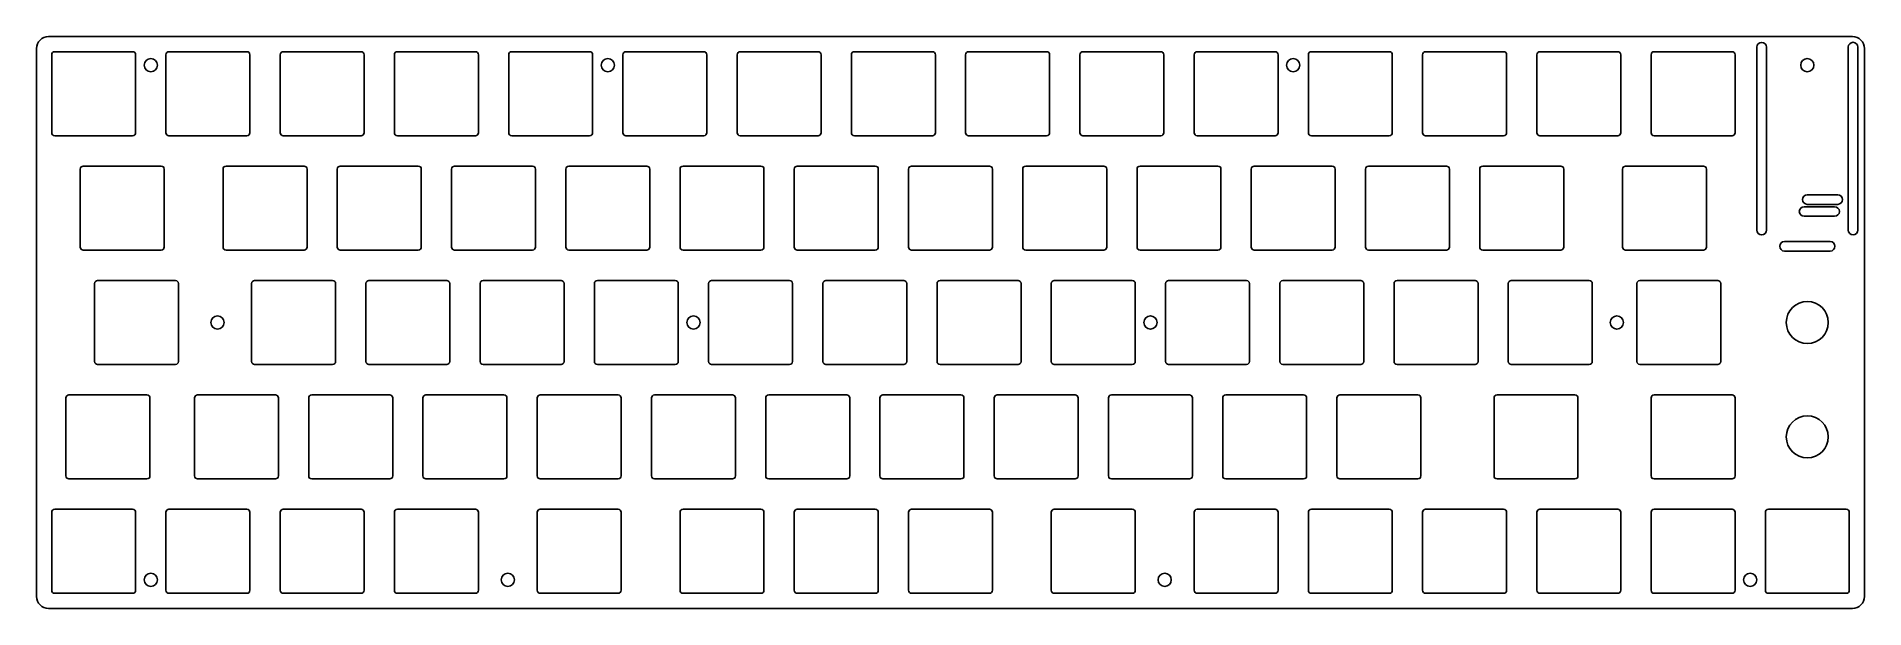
# Model space of a CAD drawing. Extents: x 16 to 321, y -111 to -16.
import ezdxf

# ---------------------------------------------------------------- set-up
doc = ezdxf.new("R2010")
doc.units = 0
doc.layers.add('BLACK', color=7, linetype='CONTINUOUS')

msp = doc.modelspace()

# ---------------------------------------------------------------- linework, layer by layer
at = {"layer": 'BLACK', "linetype": 'CONTINUOUS'}
for p, q in [((15.875, -109.125), (15.875, -17.875)), ((17.875, -15.875), (318.675, -15.875)), ((302.73, -48.10125), (302.73, -17.63725)), ((304.33, -17.63725), (304.33, -48.10125)), ((317.978, -17.62925), (317.978, -48.09325)), ((319.578, -48.09325), (319.578, -17.62925)), ((320.675, -17.875), (320.675, -109.125)), ((18.399999, -31.900001), (18.4, -18.9)), ((18.9, -18.4), (31.9, -18.4)), ((32.4, -18.9), (32.4, -31.9)), ((37.449999, -31.900001), (37.45, -18.9)), ((37.95, -18.4), (50.95, -18.4)), ((51.45, -18.9), (51.45, -31.9)), ((56.499999, -31.900001), (56.5, -18.9)), ((57, -18.4), (70, -18.4)), ((70.5, -18.9), (70.5, -31.9)), ((75.549999, -31.900001), (75.55, -18.9)), ((76.05, -18.4), (89.05, -18.4)), ((89.55, -18.9), (89.55, -31.9)), ((94.599999, -31.900001), (94.6, -18.9)), ((95.1, -18.4), (108.1, -18.4)), ((108.6, -18.9), (108.6, -31.9)), ((113.649999, -31.900001), (113.65, -18.9)), ((114.15, -18.4), (127.15, -18.4)), ((127.65, -18.9), (127.65, -31.9)), ((132.699999, -31.900001), (132.7, -18.9)), ((133.2, -18.4), (146.2, -18.4)), ((146.7, -18.9), (146.7, -31.9)), ((151.749999, -31.900001), (151.75, -18.9)), ((152.25, -18.4), (165.25, -18.4)), ((165.75, -18.9), (165.75, -31.9)), ((170.799999, -31.900001), (170.8, -18.9)), ((171.3, -18.4), (184.3, -18.4)), ((184.8, -18.9), (184.8, -31.9)), ((189.849999, -31.900001), (189.85, -18.9)), ((190.35, -18.4), (203.35, -18.4)), ((203.85, -18.9), (203.85, -31.9)), ((208.899999, -31.900001), (208.9, -18.9)), ((209.4, -18.4), (222.4, -18.4)), ((222.9, -18.9), (222.9, -31.9)), ((227.949999, -31.900001), (227.95, -18.9)), ((228.45, -18.4), (241.45, -18.4)), ((241.95, -18.9), (241.95, -31.9)), ((246.999999, -31.900001), (247, -18.9)), ((247.5, -18.4), (260.5, -18.4)), ((261, -18.9), (261, -31.9)), ((266.049999, -31.900001), (266.05, -18.9)), ((266.55, -18.4), (279.55, -18.4)), ((280.05, -18.9), (280.05, -31.9)), ((285.099999, -31.900001), (285.1, -18.9)), ((285.6, -18.4), (298.6, -18.4)), ((299.1, -18.9), (299.1, -31.9)), ((31.9, -32.4), (18.899999, -32.400001)), ((50.95, -32.4), (37.949999, -32.400001)), ((70, -32.4), (56.999999, -32.400001)), ((89.05, -32.4), (76.049999, -32.400001)), ((108.1, -32.4), (95.099999, -32.400001)), ((127.15, -32.4), (114.149999, -32.400001)), ((146.2, -32.4), (133.199999, -32.400001)), ((165.25, -32.4), (152.249999, -32.400001)), ((184.3, -32.4), (171.299999, -32.400001)), ((203.35, -32.4), (190.349999, -32.400001)), ((222.4, -32.4), (209.399999, -32.400001)), ((241.45, -32.4), (228.449999, -32.400001)), ((260.5, -32.4), (247.499999, -32.400001)), ((279.55, -32.4), (266.549999, -32.400001)), ((298.6, -32.4), (285.599999, -32.400001)), ((23.162499, -50.950001), (23.1625, -37.95)), ((23.6625, -37.45), (36.6625, -37.45)), ((37.1625, -37.95), (37.1625, -50.95)), ((46.974999, -50.950001), (46.975, -37.95)), ((47.475, -37.45), (60.475, -37.45)), ((60.975, -37.95), (60.975, -50.95)), ((66.024999, -50.950001), (66.025, -37.95)), ((66.525, -37.45), (79.525, -37.45)), ((80.025, -37.95), (80.025, -50.95)), ((85.074999, -50.950001), (85.075, -37.95)), ((85.575, -37.45), (98.575, -37.45)), ((99.075, -37.95), (99.075, -50.95)), ((104.124999, -50.950001), (104.125, -37.95)), ((104.625, -37.45), (117.625, -37.45)), ((118.125, -37.95), (118.125, -50.95)), ((123.174999, -50.950001), (123.175, -37.95)), ((123.675, -37.45), (136.675, -37.45)), ((137.175, -37.95), (137.175, -50.95)), ((142.224999, -50.950001), (142.225, -37.95)), ((142.725, -37.45), (155.725, -37.45)), ((156.225, -37.95), (156.225, -50.95)), ((161.274999, -50.950001), (161.275, -37.95)), ((161.775, -37.45), (174.775, -37.45)), ((175.275, -37.95), (175.275, -50.95)), ((180.324999, -50.950001), (180.325, -37.95)), ((180.825, -37.45), (193.825, -37.45)), ((194.325, -37.95), (194.325, -50.95)), ((199.374999, -50.950001), (199.375, -37.95)), ((199.875, -37.45), (212.875, -37.45)), ((213.375, -37.95), (213.375, -50.95)), ((218.424999, -50.950001), (218.425, -37.95)), ((218.925, -37.45), (231.925, -37.45)), ((232.425, -37.95), (232.425, -50.95)), ((237.474999, -50.950001), (237.475, -37.95)), ((237.975, -37.45), (250.975, -37.45)), ((251.475, -37.95), (251.475, -50.95)), ((256.524999, -50.950001), (256.525, -37.95)), ((257.025, -37.45), (270.025, -37.45)), ((270.525, -37.95), (270.525, -50.95)), ((280.337499, -50.950001), (280.3375, -37.95)), ((280.8375, -37.45), (293.8375, -37.45)), ((294.3375, -37.95), (294.3375, -50.95)), ((311.15, -42.22125), (316.23, -42.22125)), ((315.6966, -44.20753), (310.6166, -44.20753)), ((316.23, -43.82125), (311.15, -43.82125)), ((310.6166, -45.80753), (315.6966, -45.80753)), ((36.6625, -51.45), (23.662499, -51.450001)), ((60.475, -51.45), (47.474999, -51.450001)), ((79.525, -51.45), (66.524999, -51.450001)), ((98.575, -51.45), (85.574999, -51.450001)), ((117.625, -51.45), (104.624999, -51.450001)), ((136.675, -51.45), (123.674999, -51.450001)), ((155.725, -51.45), (142.724999, -51.450001)), ((174.775, -51.45), (161.774999, -51.450001)), ((193.825, -51.45), (180.824999, -51.450001)), ((212.875, -51.45), (199.874999, -51.450001)), ((231.925, -51.45), (218.924999, -51.450001)), ((250.975, -51.45), (237.974999, -51.450001)), ((270.025, -51.45), (257.024999, -51.450001)), ((293.8375, -51.45), (280.837499, -51.450001)), ((307.34, -50), (314.96, -50)), ((314.96, -51.6), (307.34, -51.6)), ((25.543749, -70.000001), (25.54375, -57)), ((26.04375, -56.5), (39.04375, -56.5)), ((39.54375, -57), (39.54375, -70)), ((51.737499, -70.000001), (51.7375, -57)), ((52.2375, -56.5), (65.2375, -56.5)), ((65.7375, -57), (65.7375, -70)), ((70.787499, -70.000001), (70.7875, -57)), ((71.2875, -56.5), (84.2875, -56.5)), ((84.7875, -57), (84.7875, -70)), ((89.837499, -70.000001), (89.8375, -57)), ((90.3375, -56.5), (103.3375, -56.5)), ((103.8375, -57), (103.8375, -70)), ((108.887499, -70.000001), (108.8875, -57)), ((109.3875, -56.5), (122.3875, -56.5)), ((122.8875, -57), (122.8875, -70)), ((127.937499, -70.000001), (127.9375, -57)), ((128.4375, -56.5), (141.4375, -56.5)), ((141.9375, -57), (141.9375, -70)), ((146.987499, -70.000001), (146.9875, -57)), ((147.4875, -56.5), (160.4875, -56.5)), ((160.9875, -57), (160.9875, -70)), ((166.037499, -70.000001), (166.0375, -57)), ((166.5375, -56.5), (179.5375, -56.5)), ((180.0375, -57), (180.0375, -70)), ((185.087499, -70.000001), (185.0875, -57)), ((185.5875, -56.5), (198.5875, -56.5)), ((199.0875, -57), (199.0875, -70)), ((204.137499, -70.000001), (204.1375, -57)), ((204.6375, -56.5), (217.6375, -56.5)), ((218.1375, -57), (218.1375, -70)), ((223.187499, -70.000001), (223.1875, -57)), ((223.6875, -56.5), (236.6875, -56.5)), ((237.1875, -57), (237.1875, -70)), ((242.237499, -70.000001), (242.2375, -57)), ((242.7375, -56.5), (255.7375, -56.5)), ((256.2375, -57), (256.2375, -70)), ((261.287499, -70.000001), (261.2875, -57)), ((261.7875, -56.5), (274.7875, -56.5)), ((275.2875, -57), (275.2875, -70)), ((282.718749, -70.000001), (282.71875, -57)), ((283.21875, -56.5), (296.21875, -56.5)), ((296.71875, -57), (296.71875, -70)), ((39.04375, -70.5), (26.043749, -70.500001)), ((65.2375, -70.5), (52.237499, -70.500001)), ((84.2875, -70.5), (71.287499, -70.500001)), ((103.3375, -70.5), (90.337499, -70.500001)), ((122.3875, -70.5), (109.387499, -70.500001)), ((141.4375, -70.5), (128.437499, -70.500001)), ((160.4875, -70.5), (147.487499, -70.500001)), ((179.5375, -70.5), (166.537499, -70.500001)), ((198.5875, -70.5), (185.587499, -70.500001)), ((217.6375, -70.5), (204.637499, -70.500001)), ((236.6875, -70.5), (223.687499, -70.500001)), ((255.7375, -70.5), (242.737499, -70.500001)), ((274.7875, -70.5), (261.787499, -70.500001)), ((296.21875, -70.5), (283.218749, -70.500001)), ((20.781249, -89.050001), (20.78125, -76.05)), ((21.28125, -75.55), (34.28125, -75.55)), ((34.78125, -76.05), (34.78125, -89.05)), ((42.212499, -89.050001), (42.2125, -76.05)), ((42.7125, -75.55), (55.7125, -75.55)), ((56.2125, -76.05), (56.2125, -89.05)), ((61.262499, -89.050001), (61.2625, -76.05)), ((61.7625, -75.55), (74.7625, -75.55)), ((75.2625, -76.05), (75.2625, -89.05)), ((80.312499, -89.050001), (80.3125, -76.05)), ((80.8125, -75.55), (93.8125, -75.55)), ((94.3125, -76.05), (94.3125, -89.05)), ((99.362499, -89.050001), (99.3625, -76.05)), ((99.8625, -75.55), (112.8625, -75.55)), ((113.3625, -76.05), (113.3625, -89.05)), ((118.412499, -89.050001), (118.4125, -76.05)), ((118.9125, -75.55), (131.9125, -75.55)), ((132.4125, -76.05), (132.4125, -89.05)), ((137.462499, -89.050001), (137.4625, -76.05)), ((137.9625, -75.55), (150.9625, -75.55)), ((151.4625, -76.05), (151.4625, -89.05)), ((156.512499, -89.050001), (156.5125, -76.05)), ((157.0125, -75.55), (170.0125, -75.55)), ((170.5125, -76.05), (170.5125, -89.05)), ((175.562499, -89.050001), (175.5625, -76.05)), ((176.0625, -75.55), (189.0625, -75.55)), ((189.5625, -76.05), (189.5625, -89.05)), ((194.612499, -89.050001), (194.6125, -76.05)), ((195.1125, -75.55), (208.1125, -75.55)), ((208.6125, -76.05), (208.6125, -89.05)), ((213.662499, -89.050001), (213.6625, -76.05)), ((214.1625, -75.55), (227.1625, -75.55)), ((227.6625, -76.05), (227.6625, -89.05)), ((232.712499, -89.050001), (232.7125, -76.05)), ((233.2125, -75.55), (246.2125, -75.55)), ((246.7125, -76.05), (246.7125, -89.05)), ((258.906249, -89.050001), (258.90625, -76.05)), ((259.40625, -75.55), (272.40625, -75.55)), ((272.90625, -76.05), (272.90625, -89.05)), ((285.099999, -89.050001), (285.1, -76.05)), ((285.6, -75.55), (298.6, -75.55)), ((299.1, -76.05), (299.1, -89.05)), ((34.28125, -89.55), (21.281249, -89.550001)), ((55.7125, -89.55), (42.712499, -89.550001)), ((74.7625, -89.55), (61.762499, -89.550001)), ((93.8125, -89.55), (80.812499, -89.550001)), ((112.8625, -89.55), (99.862499, -89.550001)), ((131.9125, -89.55), (118.912499, -89.550001)), ((150.9625, -89.55), (137.962499, -89.550001)), ((170.0125, -89.55), (157.012499, -89.550001)), ((189.0625, -89.55), (176.062499, -89.550001)), ((208.1125, -89.55), (195.112499, -89.550001)), ((227.1625, -89.55), (214.162499, -89.550001)), ((246.2125, -89.55), (233.212499, -89.550001)), ((272.40625, -89.55), (259.406249, -89.550001)), ((298.6, -89.55), (285.599999, -89.550001)), ((18.399999, -108.100001), (18.4, -95.1)), ((18.9, -94.6), (31.9, -94.6)), ((32.4, -95.1), (32.4, -108.1)), ((37.449999, -108.100001), (37.45, -95.1)), ((37.95, -94.6), (50.95, -94.6)), ((51.45, -95.1), (51.45, -108.1)), ((56.499999, -108.100001), (56.5, -95.1)), ((57, -94.6), (70, -94.6)), ((70.5, -95.1), (70.5, -108.1)), ((75.549999, -108.100001), (75.55, -95.1)), ((76.05, -94.6), (89.05, -94.6)), ((89.55, -95.1), (89.55, -108.1)), ((99.362499, -108.100001), (99.3625, -95.1)), ((99.8625, -94.6), (112.8625, -94.6)), ((113.3625, -95.1), (113.3625, -108.1)), ((123.174999, -108.100001), (123.175, -95.1)), ((123.675, -94.6), (136.675, -94.6)), ((137.175, -95.1), (137.175, -108.1)), ((142.224999, -108.100001), (142.225, -95.1)), ((142.725, -94.6), (155.725, -94.6)), ((156.225, -95.1), (156.225, -108.1)), ((161.274999, -108.100001), (161.275, -95.1)), ((161.775, -94.6), (174.775, -94.6)), ((175.275, -95.1), (175.275, -108.1)), ((185.087499, -108.100001), (185.0875, -95.1)), ((185.5875, -94.6), (198.5875, -94.6)), ((199.0875, -95.1), (199.0875, -108.1)), ((208.899999, -108.100001), (208.9, -95.1)), ((209.4, -94.6), (222.4, -94.6)), ((222.9, -95.1), (222.9, -108.1)), ((227.949999, -108.100001), (227.95, -95.1)), ((228.45, -94.6), (241.45, -94.6)), ((241.95, -95.1), (241.95, -108.1)), ((246.999999, -108.100001), (247, -95.1)), ((247.5, -94.6), (260.5, -94.6)), ((261, -95.1), (261, -108.1)), ((266.049999, -108.100001), (266.05, -95.1)), ((266.55, -94.6), (279.55, -94.6)), ((280.05, -95.1), (280.05, -108.1)), ((285.099999, -108.100001), (285.1, -95.1)), ((285.6, -94.6), (298.6, -94.6)), ((299.1, -95.1), (299.1, -108.1)), ((304.149999, -108.100001), (304.15, -95.1)), ((304.65, -94.6), (317.65, -94.6)), ((318.15, -95.1), (318.15, -108.1)), ((31.9, -108.6), (18.899999, -108.600001)), ((50.95, -108.6), (37.949999, -108.600001)), ((70, -108.6), (56.999999, -108.600001)), ((89.05, -108.6), (76.049999, -108.600001)), ((112.8625, -108.6), (99.862499, -108.600001)), ((136.675, -108.6), (123.674999, -108.600001)), ((155.725, -108.6), (142.724999, -108.600001)), ((174.775, -108.6), (161.774999, -108.600001)), ((198.5875, -108.6), (185.587499, -108.600001)), ((222.4, -108.6), (209.399999, -108.600001)), ((241.45, -108.6), (228.449999, -108.600001)), ((260.5, -108.6), (247.499999, -108.600001)), ((279.55, -108.6), (266.549999, -108.600001)), ((298.6, -108.6), (285.599999, -108.600001)), ((317.65, -108.6), (304.649999, -108.600001)), ((318.675, -111.125), (17.875, -111.125))]:
    msp.add_line(p, q, dxfattribs=at)
at = {"layer": 'BLACK'}
for centre, radius in [((34.925, -20.6375), 1.1), ((111.125, -20.6375), 1.1), ((225.425, -20.6375), 1.1), ((311.15, -20.6375), 1.1), ((311.15, -63.5), 3.5), ((46.0375, -63.5), 1.1), ((125.4125, -63.5), 1.1), ((201.6125, -63.5), 1.1), ((279.4, -63.5), 1.1), ((311.15, -82.55), 3.5), ((34.925, -106.3625), 1.1), ((94.45625, -106.3625), 1.1), ((203.99375, -106.3625), 1.1), ((301.625, -106.3625), 1.1)]:
    msp.add_circle(centre, radius, dxfattribs=at)
for centre, radius, start, end in [((17.875, -17.875), 2, 90, 180), ((303.53, -17.63725), 0.8, 0, 180), ((318.778, -17.62925), 0.8, 0, 180), ((318.675, -17.875), 2, 0, 90), ((18.900001, -18.900001), 0.500001, 90.00011459, 179.99988541), ((31.9, -18.9), 0.5, 0, 90), ((37.950001, -18.900001), 0.500001, 90.00011459, 179.99988541), ((50.95, -18.9), 0.5, 0, 90), ((57.000001, -18.900001), 0.500001, 90.00011459, 179.99988541), ((70, -18.9), 0.5, 0, 90), ((76.050001, -18.900001), 0.500001, 90.00011459, 179.99988541), ((89.05, -18.9), 0.5, 0, 90), ((95.100001, -18.900001), 0.500001, 90.00011459, 179.99988541), ((108.1, -18.9), 0.5, 0, 90), ((114.150001, -18.900001), 0.500001, 90.00011459, 179.99988541), ((127.15, -18.9), 0.5, 0, 90), ((133.200001, -18.900001), 0.500001, 90.00011459, 179.99988541), ((146.2, -18.9), 0.5, 0, 90), ((152.250001, -18.900001), 0.500001, 90.00011459, 179.99988541), ((165.25, -18.9), 0.5, 0, 90), ((171.300001, -18.900001), 0.500001, 90.00011459, 179.99988541), ((184.3, -18.9), 0.5, 0, 90), ((190.350001, -18.900001), 0.500001, 90.00011459, 179.99988541), ((203.35, -18.9), 0.5, 0, 90), ((209.400001, -18.900001), 0.500001, 90.00011459, 179.99988541), ((222.4, -18.9), 0.5, 0, 90), ((228.450001, -18.900001), 0.500001, 90.00011459, 179.99988541), ((241.45, -18.9), 0.5, 0, 90), ((247.500001, -18.900001), 0.500001, 90.00011459, 179.99988541), ((260.5, -18.9), 0.5, 0, 90), ((266.550001, -18.900001), 0.500001, 90.00011459, 179.99988541), ((279.55, -18.9), 0.5, 0, 90), ((285.600001, -18.900001), 0.500001, 90.00011459, 179.99988541), ((298.6, -18.9), 0.5, 0, 90), ((18.9, -31.9), 0.500001, -179.99988541, -90.00011459), ((31.9, -31.9), 0.5, -90, 0), ((37.95, -31.9), 0.500001, -179.99988541, -90.00011459), ((50.95, -31.9), 0.5, -90, 0), ((57, -31.9), 0.500001, -179.99988541, -90.00011459), ((70, -31.9), 0.5, -90, 0), ((76.05, -31.9), 0.500001, -179.99988541, -90.00011459), ((89.05, -31.9), 0.5, -90, 0), ((95.1, -31.9), 0.500001, -179.99988541, -90.00011459), ((108.1, -31.9), 0.5, -90, 0), ((114.15, -31.9), 0.500001, -179.99988541, -90.00011459), ((127.15, -31.9), 0.5, -90, 0), ((133.2, -31.9), 0.500001, -179.99988541, -90.00011459), ((146.2, -31.9), 0.5, -90, 0), ((152.25, -31.9), 0.500001, -179.99988541, -90.00011459), ((165.25, -31.9), 0.5, -90, 0), ((171.3, -31.9), 0.500001, -179.99988541, -90.00011459), ((184.3, -31.9), 0.5, -90, 0), ((190.35, -31.9), 0.500001, -179.99988541, -90.00011459), ((203.35, -31.9), 0.5, -90, 0), ((209.4, -31.9), 0.500001, -179.99988541, -90.00011459), ((222.4, -31.9), 0.5, -90, 0), ((228.45, -31.9), 0.500001, -179.99988541, -90.00011459), ((241.45, -31.9), 0.5, -90, 0), ((247.5, -31.9), 0.500001, -179.99988541, -90.00011459), ((260.5, -31.9), 0.5, -90, 0), ((266.55, -31.9), 0.500001, -179.99988541, -90.00011459), ((279.55, -31.9), 0.5, -90, 0), ((285.6, -31.9), 0.500001, -179.99988541, -90.00011459), ((298.6, -31.9), 0.5, -90, 0), ((23.662503, -37.950003), 0.500003, 90.00034377, 179.99965623), ((36.6625, -37.95), 0.5, 0, 90), ((47.475001, -37.950001), 0.500001, 90.00011459, 179.99988541), ((60.475, -37.95), 0.5, 0, 90), ((66.525001, -37.950001), 0.500001, 90.00011459, 179.99988541), ((79.525, -37.95), 0.5, 0, 90), ((85.575001, -37.950001), 0.500001, 90.00011459, 179.99988541), ((98.575, -37.95), 0.5, 0, 90), ((104.625001, -37.950001), 0.500001, 90.00011459, 179.99988541), ((117.625, -37.95), 0.5, 0, 90), ((123.675001, -37.950001), 0.500001, 90.00011459, 179.99988541), ((136.675, -37.95), 0.5, 0, 90), ((142.725001, -37.950001), 0.500001, 90.00011459, 179.99988541), ((155.725, -37.95), 0.5, 0, 90), ((161.775001, -37.950001), 0.500001, 90.00011459, 179.99988541), ((174.775, -37.95), 0.5, 0, 90), ((180.825001, -37.950001), 0.500001, 90.00011459, 179.99988541), ((193.825, -37.95), 0.5, 0, 90), ((199.875001, -37.950001), 0.500001, 90.00011459, 179.99988541), ((212.875, -37.95), 0.5, 0, 90), ((218.925001, -37.950001), 0.500001, 90.00011459, 179.99988541), ((231.925, -37.95), 0.5, 0, 90), ((237.975001, -37.950001), 0.500001, 90.00011459, 179.99988541), ((250.975, -37.95), 0.5, 0, 90), ((257.025001, -37.950001), 0.500001, 90.00011459, 179.99988541), ((270.025, -37.95), 0.5, 0, 90), ((280.837503, -37.950003), 0.500003, 90.00034377, 179.99965623), ((293.8375, -37.95), 0.5, 0, 90), ((311.15, -43.02125), 0.8, -270, -90), ((316.23, -43.02125), 0.8, -90, 90), ((310.6166, -45.00753), 0.8, -270, -90), ((315.6966, -45.00753), 0.8, -90, 90), ((303.53, -48.10125), 0.8, -180, 0), ((318.778, -48.09325), 0.8, -180, 0), ((23.6625, -50.95), 0.500001, -179.99988541, -90.00011459), ((36.6625, -50.95), 0.5, -90, 0), ((47.475, -50.95), 0.500001, -179.99988541, -90.00011459), ((60.475, -50.95), 0.5, -90, 0), ((66.525, -50.95), 0.500001, -179.99988541, -90.00011459), ((79.525, -50.95), 0.5, -90, 0), ((85.575, -50.95), 0.500001, -179.99988541, -90.00011459), ((98.575, -50.95), 0.5, -90, 0), ((104.625, -50.95), 0.500001, -179.99988541, -90.00011459), ((117.625, -50.95), 0.5, -90, 0), ((123.675, -50.95), 0.500001, -179.99988541, -90.00011459), ((136.675, -50.95), 0.5, -90, 0), ((142.725, -50.95), 0.500001, -179.99988541, -90.00011459), ((155.725, -50.95), 0.5, -90, 0), ((161.775, -50.95), 0.500001, -179.99988541, -90.00011459), ((174.775, -50.95), 0.5, -90, 0), ((180.825, -50.95), 0.500001, -179.99988541, -90.00011459), ((193.825, -50.95), 0.5, -90, 0), ((199.875, -50.95), 0.500001, -179.99988541, -90.00011459), ((212.875, -50.95), 0.5, -90, 0), ((218.925, -50.95), 0.500001, -179.99988541, -90.00011459), ((231.925, -50.95), 0.5, -90, 0), ((237.975, -50.95), 0.500001, -179.99988541, -90.00011459), ((250.975, -50.95), 0.5, -90, 0), ((257.025, -50.95), 0.500001, -179.99988541, -90.00011459), ((270.025, -50.95), 0.5, -90, 0), ((280.8375, -50.95), 0.500001, -179.99988541, -90.00011459), ((293.8375, -50.95), 0.5, -90, 0), ((307.34, -50.8), 0.8, -270, -90), ((314.96, -50.8), 0.8, -90, 90), ((26.043753, -57.000003), 0.500003, 90.00034377, 179.99965623), ((39.04375, -57), 0.5, 0, 90), ((52.237501, -57.000001), 0.500001, 90.00011459, 179.99988541), ((65.2375, -57), 0.5, 0, 90), ((71.287501, -57.000001), 0.500001, 90.00011459, 179.99988541), ((84.2875, -57), 0.5, 0, 90), ((90.337501, -57.000001), 0.500001, 90.00011459, 179.99988541), ((103.3375, -57), 0.5, 0, 90), ((109.387501, -57.000001), 0.500001, 90.00011459, 179.99988541), ((122.3875, -57), 0.5, 0, 90), ((128.437501, -57.000001), 0.500001, 90.00011459, 179.99988541), ((141.4375, -57), 0.5, 0, 90), ((147.487501, -57.000001), 0.500001, 90.00011459, 179.99988541), ((160.4875, -57), 0.5, 0, 90), ((166.537501, -57.000001), 0.500001, 90.00011459, 179.99988541), ((179.5375, -57), 0.5, 0, 90), ((185.587501, -57.000001), 0.500001, 90.00011459, 179.99988541), ((198.5875, -57), 0.5, 0, 90), ((204.637501, -57.000001), 0.500001, 90.00011459, 179.99988541), ((217.6375, -57), 0.5, 0, 90), ((223.687501, -57.000001), 0.500001, 90.00011459, 179.99988541), ((236.6875, -57), 0.5, 0, 90), ((242.737501, -57.000001), 0.500001, 90.00011459, 179.99988541), ((255.7375, -57), 0.5, 0, 90), ((261.787501, -57.000001), 0.500001, 90.00011459, 179.99988541), ((274.7875, -57), 0.5, 0, 90), ((283.218753, -57.000003), 0.500003, 90.00034377, 179.99965623), ((296.21875, -57), 0.5, 0, 90), ((26.04375, -70), 0.500001, -179.99988541, -90.00011459), ((39.04375, -70), 0.5, -90, 0), ((52.2375, -70), 0.500001, -179.99988541, -90.00011459), ((65.2375, -70), 0.5, -90, 0), ((71.2875, -70), 0.500001, -179.99988541, -90.00011459), ((84.2875, -70), 0.5, -90, 0), ((90.3375, -70), 0.500001, -179.99988541, -90.00011459), ((103.3375, -70), 0.5, -90, 0), ((109.3875, -70), 0.500001, -179.99988541, -90.00011459), ((122.3875, -70), 0.5, -90, 0), ((128.4375, -70), 0.500001, -179.99988541, -90.00011459), ((141.4375, -70), 0.5, -90, 0), ((147.4875, -70), 0.500001, -179.99988541, -90.00011459), ((160.4875, -70), 0.5, -90, 0), ((166.5375, -70), 0.500001, -179.99988541, -90.00011459), ((179.5375, -70), 0.5, -90, 0), ((185.5875, -70), 0.500001, -179.99988541, -90.00011459), ((198.5875, -70), 0.5, -90, 0), ((204.6375, -70), 0.500001, -179.99988541, -90.00011459), ((217.6375, -70), 0.5, -90, 0), ((223.6875, -70), 0.500001, -179.99988541, -90.00011459), ((236.6875, -70), 0.5, -90, 0), ((242.7375, -70), 0.500001, -179.99988541, -90.00011459), ((255.7375, -70), 0.5, -90, 0), ((261.7875, -70), 0.500001, -179.99988541, -90.00011459), ((274.7875, -70), 0.5, -90, 0), ((283.21875, -70), 0.500001, -179.99988541, -90.00011459), ((296.21875, -70), 0.5, -90, 0), ((21.281253, -76.050003), 0.500003, 90.00034377, 179.99965623), ((34.28125, -76.05), 0.5, 0, 90), ((42.712501, -76.050001), 0.500001, 90.00011459, 179.99988541), ((55.7125, -76.05), 0.5, 0, 90), ((61.762501, -76.050001), 0.500001, 90.00011459, 179.99988541), ((74.7625, -76.05), 0.5, 0, 90), ((80.812501, -76.050001), 0.500001, 90.00011459, 179.99988541), ((93.8125, -76.05), 0.5, 0, 90), ((99.862501, -76.050001), 0.500001, 90.00011459, 179.99988541), ((112.8625, -76.05), 0.5, 0, 90), ((118.912501, -76.050001), 0.500001, 90.00011459, 179.99988541), ((131.9125, -76.05), 0.5, 0, 90), ((137.962501, -76.050001), 0.500001, 90.00011459, 179.99988541), ((150.9625, -76.05), 0.5, 0, 90), ((157.012501, -76.050001), 0.500001, 90.00011459, 179.99988541), ((170.0125, -76.05), 0.5, 0, 90), ((176.062501, -76.050001), 0.500001, 90.00011459, 179.99988541), ((189.0625, -76.05), 0.5, 0, 90), ((195.112501, -76.050001), 0.500001, 90.00011459, 179.99988541), ((208.1125, -76.05), 0.5, 0, 90), ((214.162501, -76.050001), 0.500001, 90.00011459, 179.99988541), ((227.1625, -76.05), 0.5, 0, 90), ((233.212501, -76.050001), 0.500001, 90.00011459, 179.99988541), ((246.2125, -76.05), 0.5, 0, 90), ((259.406253, -76.050003), 0.500003, 90.00034377, 179.99965623), ((272.40625, -76.05), 0.5, 0, 90), ((285.600001, -76.050001), 0.500001, 90.00011459, 179.99988541), ((298.6, -76.05), 0.5, 0, 90), ((21.28125, -89.05), 0.500001, -179.99988541, -90.00011459), ((34.28125, -89.05), 0.5, -90, 0), ((42.7125, -89.05), 0.500001, -179.99988541, -90.00011459), ((55.7125, -89.05), 0.5, -90, 0), ((61.7625, -89.05), 0.500001, -179.99988541, -90.00011459), ((74.7625, -89.05), 0.5, -90, 0), ((80.8125, -89.05), 0.500001, -179.99988541, -90.00011459), ((93.8125, -89.05), 0.5, -90, 0), ((99.8625, -89.05), 0.500001, -179.99988541, -90.00011459), ((112.8625, -89.05), 0.5, -90, 0), ((118.9125, -89.05), 0.500001, -179.99988541, -90.00011459), ((131.9125, -89.05), 0.5, -90, 0), ((137.9625, -89.05), 0.500001, -179.99988541, -90.00011459), ((150.9625, -89.05), 0.5, -90, 0), ((157.0125, -89.05), 0.500001, -179.99988541, -90.00011459), ((170.0125, -89.05), 0.5, -90, 0), ((176.0625, -89.05), 0.500001, -179.99988541, -90.00011459), ((189.0625, -89.05), 0.5, -90, 0), ((195.1125, -89.05), 0.500001, -179.99988541, -90.00011459), ((208.1125, -89.05), 0.5, -90, 0), ((214.1625, -89.05), 0.500001, -179.99988541, -90.00011459), ((227.1625, -89.05), 0.5, -90, 0), ((233.2125, -89.05), 0.500001, -179.99988541, -90.00011459), ((246.2125, -89.05), 0.5, -90, 0), ((259.40625, -89.05), 0.500001, -179.99988541, -90.00011459), ((272.40625, -89.05), 0.5, -90, 0), ((285.6, -89.05), 0.500001, -179.99988541, -90.00011459), ((298.6, -89.05), 0.5, -90, 0), ((18.900001, -95.100001), 0.500001, 90.00011459, 179.99988541), ((31.9, -95.1), 0.5, 0, 90), ((37.950001, -95.100001), 0.500001, 90.00011459, 179.99988541), ((50.95, -95.1), 0.5, 0, 90), ((57.000001, -95.100001), 0.500001, 90.00011459, 179.99988541), ((70, -95.1), 0.5, 0, 90), ((76.050001, -95.100001), 0.500001, 90.00011459, 179.99988541), ((89.05, -95.1), 0.5, 0, 90), ((99.862503, -95.100003), 0.500003, 90.00034377, 179.99965623), ((112.8625, -95.1), 0.5, 0, 90), ((123.675001, -95.100001), 0.500001, 90.00011459, 179.99988541), ((136.675, -95.1), 0.5, 0, 90), ((142.725001, -95.100001), 0.500001, 90.00011459, 179.99988541), ((155.725, -95.1), 0.5, 0, 90), ((161.775001, -95.100001), 0.500001, 90.00011459, 179.99988541), ((174.775, -95.1), 0.5, 0, 90), ((185.587503, -95.100003), 0.500003, 90.00034377, 179.99965623), ((198.5875, -95.1), 0.5, 0, 90), ((209.400001, -95.100001), 0.500001, 90.00011459, 179.99988541), ((222.4, -95.1), 0.5, 0, 90), ((228.450001, -95.100001), 0.500001, 90.00011459, 179.99988541), ((241.45, -95.1), 0.5, 0, 90), ((247.500001, -95.100001), 0.500001, 90.00011459, 179.99988541), ((260.5, -95.1), 0.5, 0, 90), ((266.550001, -95.100001), 0.500001, 90.00011459, 179.99988541), ((279.55, -95.1), 0.5, 0, 90), ((285.600001, -95.100001), 0.500001, 90.00011459, 179.99988541), ((298.6, -95.1), 0.5, 0, 90), ((304.650001, -95.100001), 0.500001, 90.00011459, 179.99988541), ((317.65, -95.1), 0.5, 0, 90), ((17.875, -109.125), 2, -180, -90), ((18.9, -108.1), 0.500001, -179.99988541, -90.00011459), ((31.9, -108.1), 0.5, -90, 0), ((37.95, -108.1), 0.500001, -179.99988541, -90.00011459), ((50.95, -108.1), 0.5, -90, 0), ((57, -108.1), 0.500001, -179.99988541, -90.00011459), ((70, -108.1), 0.5, -90, 0), ((76.05, -108.1), 0.500001, -179.99988541, -90.00011459), ((89.05, -108.1), 0.5, -90, 0), ((99.8625, -108.1), 0.500001, -179.99988541, -90.00011459), ((112.8625, -108.1), 0.5, -90, 0), ((123.675, -108.1), 0.500001, -179.99988541, -90.00011459), ((136.675, -108.1), 0.5, -90, 0), ((142.725, -108.1), 0.500001, -179.99988541, -90.00011459), ((155.725, -108.1), 0.5, -90, 0), ((161.775, -108.1), 0.500001, -179.99988541, -90.00011459), ((174.775, -108.1), 0.5, -90, 0), ((185.5875, -108.1), 0.500001, -179.99988541, -90.00011459), ((198.5875, -108.1), 0.5, -90, 0), ((209.4, -108.1), 0.500001, -179.99988541, -90.00011459), ((222.4, -108.1), 0.5, -90, 0), ((228.45, -108.1), 0.500001, -179.99988541, -90.00011459), ((241.45, -108.1), 0.5, -90, 0), ((247.5, -108.1), 0.500001, -179.99988541, -90.00011459), ((260.5, -108.1), 0.5, -90, 0), ((266.55, -108.1), 0.500001, -179.99988541, -90.00011459), ((279.55, -108.1), 0.5, -90, 0), ((285.6, -108.1), 0.500001, -179.99988541, -90.00011459), ((298.6, -108.1), 0.5, -90, 0), ((304.65, -108.1), 0.500001, -179.99988541, -90.00011459), ((317.65, -108.1), 0.5, -90, 0), ((318.675, -109.125), 2, -90, 0)]:
    msp.add_arc(centre, radius, start, end, dxfattribs=at)

doc.saveas('drawing.dxf')
